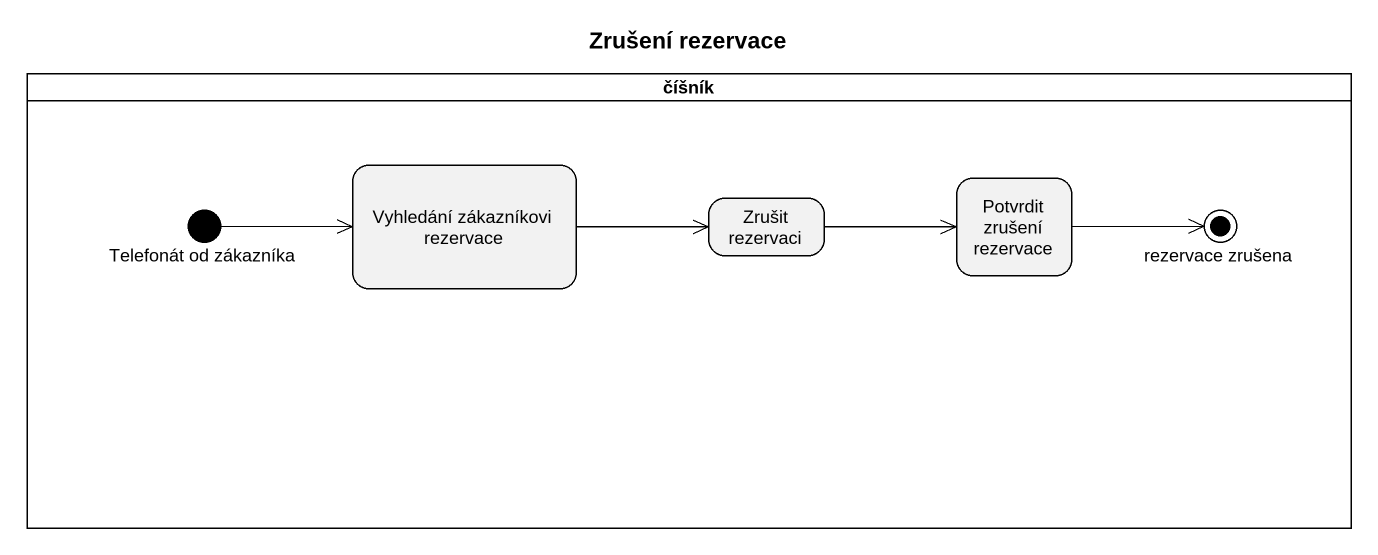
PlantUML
@startuml
title Zrušení rezervace
hide empty description
state číšník <<partition>> {
  state "Vyhledání zákazníkovi rezervace" as Vyhledání_zákazníkovi
  state "Potvrdit zrušení rezervace" as Potvrdit_zrušení_rezervace
  state "Telefonát od zákazníka" as Telefonát_od_zákazníka <<start>>
  state "Zrušit rezervaci" as Zrušit_rezervaci
  state "rezervace zrušena" as rezervace_zrušena <<end>>
}
Vyhledání_zákazníkovi -right-> Zrušit_rezervaci
Potvrdit_zrušení_rezervace -right-> rezervace_zrušena
Telefonát_od_zákazníka -right-> Vyhledání_zákazníkovi
Zrušit_rezervaci -right-> Potvrdit_zrušení_rezervace
@enduml
